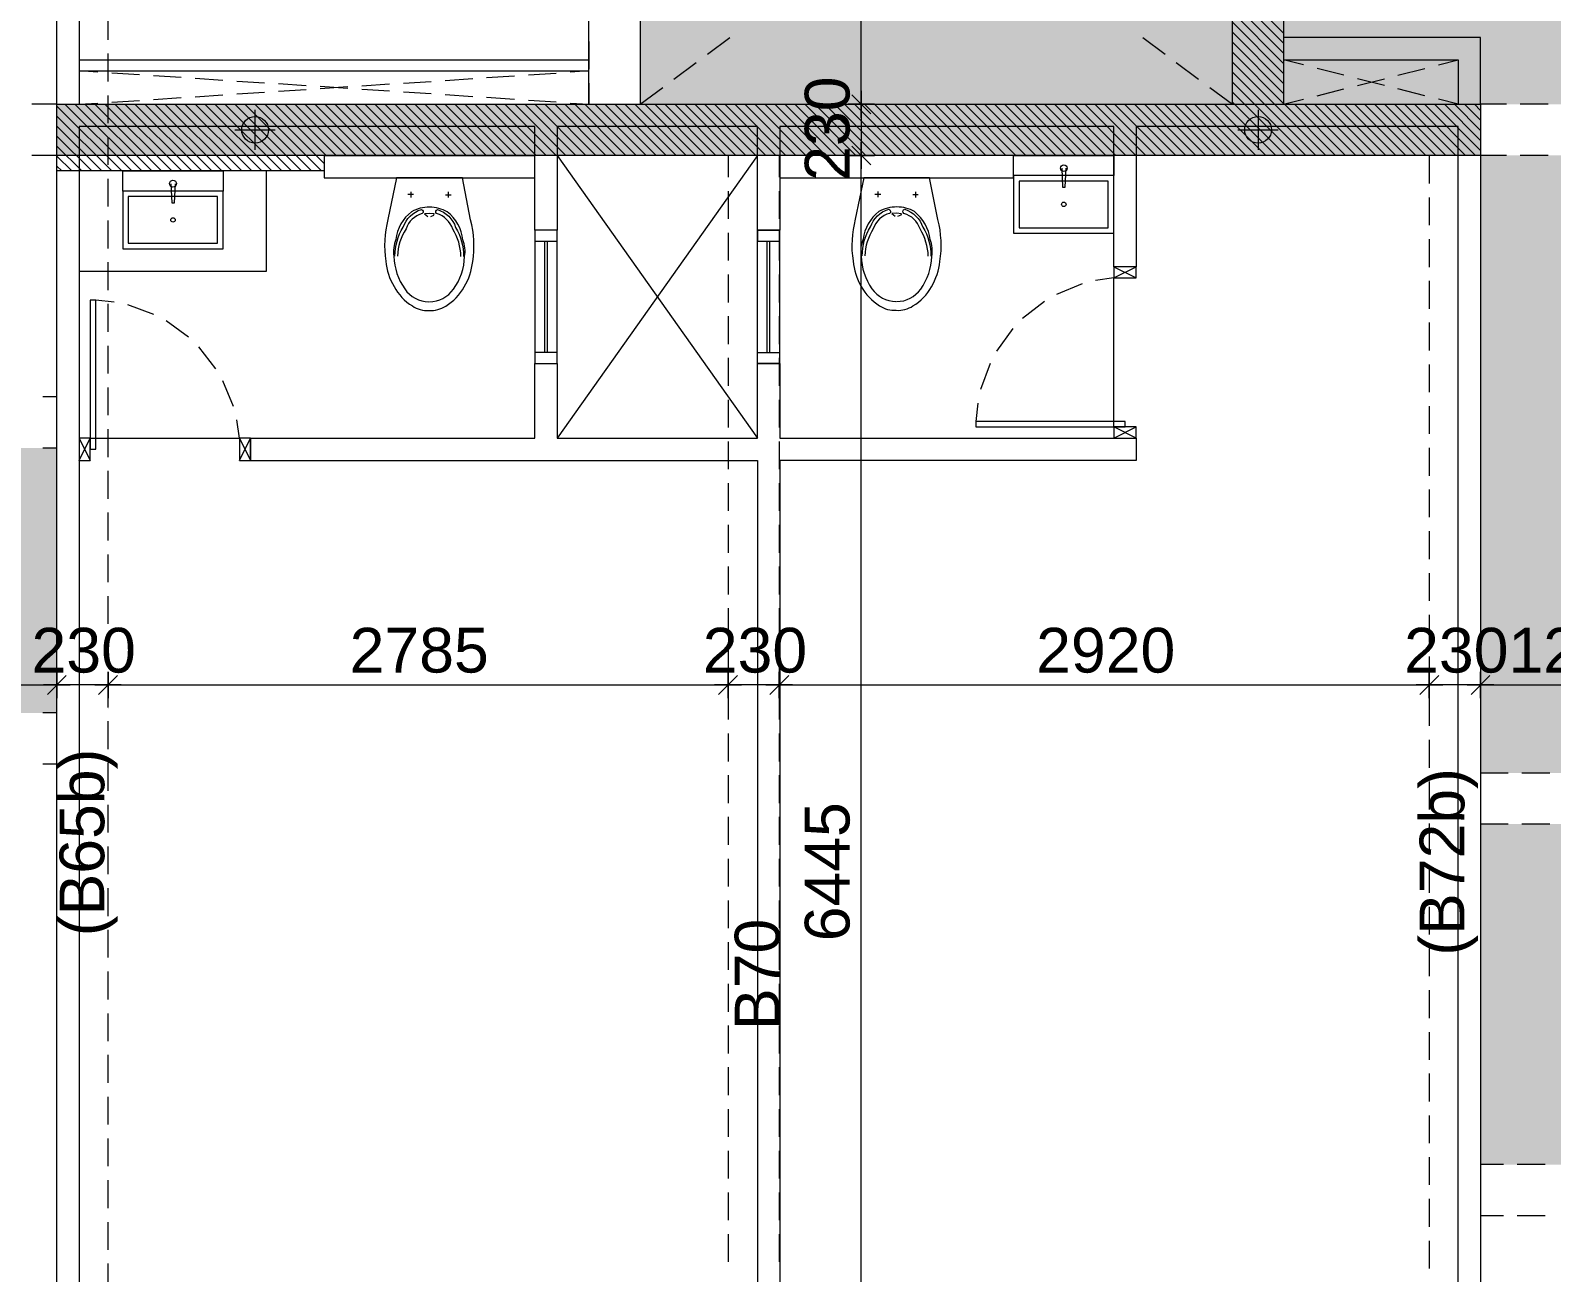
# Model space of a CAD drawing. Header units: millimetres. Extents: x -1303 to 98744, y -1303 to 90097.
# Drawn here: x 25840 to 32673, y 19937 to 25519 of the extents above; entities that cross this region are included whole.
import ezdxf

# ---------------------------------------------------------------- set-up
doc = ezdxf.new("R2010")
doc.units = ezdxf.units.MM
doc.layers.add('PDF_Geometry', color=7, linetype='Continuous')
doc.layers.add('PDF_Text', color=7, linetype='Continuous')
doc.layers.add('PDF_Solid Fills', color=192, linetype='Continuous', true_color=0xc2c0c0c0)
doc.styles.add('PDF ArialMT', font='arial.ttf')

msp = doc.modelspace()

# ---------------------------------------------------------------- hatches: boundary and pattern name
at = {"layer": 'PDF_Solid Fills', "true_color": 0x0000b2}
h = msp.add_hatch(color=33, dxfattribs=at)
h.paths.add_polyline_path([(22404.2843, 31942.72087), (22404.2843, 32112.74047), (19209.26177, 32112.74047), (19209.26177, 30922.67974), (22404.2843, 30922.67974), (22404.2843, 31642.7072), (21409.2932, 31642.7072), (21409.2932, 31942.72087)], flags=0)
h.paths.add_polyline_path([(11529.29261, 29607.70354), (11529.29261, 32397.68983), (12814.30857, 32397.68983), (12814.30857, 29607.70354)], flags=0)
h.paths.add_polyline_path([(12814.30857, 32627.71257), (12814.30857, 34142.75024), (8234.23832, 34142.75024), (8234.23832, 32627.71257)], flags=0)
h.paths.add_polyline_path([(12814.30857, 22167.74491), (12814.30857, 24957.72913), (11529.29261, 24957.72913), (11529.29261, 22167.74491)], flags=0)
h.paths.add_polyline_path([(8234.23832, 21937.72009), (8234.23832, 20422.68242), (12814.30857, 20422.68242), (12814.30857, 21937.72009)], flags=0)
h.paths.add_polyline_path([(21869.25605, 23642.75499), (21869.25605, 22452.69219), (19209.26177, 22452.69219), (19209.26177, 23642.75499)], flags=0)
h.paths.add_polyline_path([(23229.25373, 22452.69219), (23229.25373, 23642.75499), (25959.23687, 23642.75499), (25959.23687, 22452.69219)], flags=0)
h.paths.add_polyline_path([(32354.27376, 21952.6997), (32354.27376, 20422.68242), (36934.25928, 20422.68242), (36934.25928, 21952.6997)], flags=0)
h.paths.add_polyline_path([(33639.29074, 24957.72913), (33639.29074, 22182.72451), (32354.27376, 22182.72451), (32354.27376, 24957.72913)], flags=0)
h.paths.add_polyline_path([(26964.2984, 30922.67974), (26964.2984, 32112.74047), (30159.32092, 32112.74047), (30159.32092, 30922.67974)], flags=0)
h.paths.add_polyline_path([(28349.2614, 32342.68057), (28349.2614, 33242.7154), (27564.23691, 33242.7154), (27564.23691, 32342.68057)], flags=0)
h.paths.add_polyline_path([(40634.2682, 32627.71257), (40634.2682, 34142.75024), (36554.27309, 34142.75024), (36554.27309, 32627.71257)], flags=0)
h.paths.add_polyline_path([(36554.27309, 29607.70354), (36554.27309, 32397.68983), (37839.28802, 32397.68983), (37839.28802, 29607.70354)], flags=0)
h.paths.add_polyline_path([(41994.26382, 34142.75024), (41994.26382, 32627.71257), (46074.25892, 32627.71257), (46074.25892, 34142.75024)], flags=0)
h.paths.add_polyline_path([(46074.25892, 32397.68983), (46074.25892, 29607.70354), (44789.244, 29607.70354), (44789.244, 32397.68983)], flags=0)
h.paths.add_polyline_path([(45694.27273, 20422.68242), (45694.27273, 21952.6997), (50274.26033, 21952.6997), (50274.26033, 20422.68242)], flags=0)
h.paths.add_polyline_path([(48989.24127, 22182.72451), (48989.24127, 24957.72913), (50274.26033, 24957.72913), (50274.26033, 22182.72451)], flags=0)
h.paths.add_polyline_path([(52469.2958, 32112.74047), (52469.2958, 30922.67974), (55664.23361, 30922.67974), (55664.23361, 32112.74047)], flags=0)
h.paths.add_polyline_path([(55064.29717, 32342.68057), (55064.29717, 33242.7154), (54439.30655, 33242.7154), (54439.30655, 32342.68057)], flags=0)
h.paths.add_polyline_path([(63419.27024, 30922.67974), (63419.27024, 32112.74047), (60524.25933, 32112.74047), (60524.25933, 31222.69135), (60224.24978, 31222.69135), (60224.24978, 30922.67974)], flags=0)
h.paths.add_polyline_path([(60819.28118, 23642.75499), (60819.28118, 22452.69219), (63419.27024, 22452.69219), (63419.27024, 23642.75499)], flags=0)
h.paths.add_polyline_path([(56669.29721, 23642.75499), (56669.29721, 22452.69219), (59359.2507, 22452.69219), (59359.2507, 23642.75499)], flags=0)
h.paths.add_polyline_path([(71099.24354, 29607.70354), (71099.24354, 32397.68983), (69814.31126, 32397.68983), (69814.31126, 29607.70354)], flags=0)
h.paths.add_polyline_path([(71099.24354, 22167.74491), (71099.24354, 24957.72913), (69814.31126, 24957.72913), (69814.31126, 22167.74491)], flags=0)
h.paths.add_polyline_path([(69814.31126, 21937.72009), (69814.31126, 20422.68242), (74394.29472, 20422.68242), (74394.29472, 21937.72009)], flags=0)
h.paths.add_polyline_path([(69814.31126, 34142.75024), (69814.31126, 32627.71257), (74394.29472, 32627.71257), (74394.29472, 34142.75024)], flags=0)
at = {"layer": 'PDF_Solid Fills'}
msp.add_hatch(color=256, dxfattribs=at).paths.add_polyline_path([(25959.23687, 25187.75188), (31239.27843, 25187.75188), (31239.27843, 29377.68079), (28349.2614, 29377.68079), (28349.2614, 29607.70354), (31469.30117, 29607.70354), (31469.30117, 25187.75188), (32354.27376, 25187.75188), (32354.27376, 24957.72913), (31469.30117, 24957.72913), (25959.23687, 24957.72913)])
at = {"layer": 'PDF_Solid Fills', "true_color": 0x00007f}
h = msp.add_hatch(color=254, dxfattribs=at)
h.paths.add_polyline_path([(31469.30117, 29377.68079), (31469.30117, 25187.75188), (33129.31253, 25187.75188), (33129.31253, 29377.68079)], flags=0)
h.paths.add_polyline_path([(33359.25057, 25187.75188), (33359.25057, 29377.68079), (36934.25928, 29377.68079), (36934.25928, 25187.75188)], flags=0)
h.paths.add_polyline_path([(37164.2841, 25187.75188), (37164.2841, 29377.68079), (40934.27775, 29377.68079), (40934.27775, 25187.75188)], flags=0)
h.paths.add_polyline_path([(41164.30255, 25182.67534), (41164.30255, 29377.68079), (45464.24791, 29377.68079), (45464.24791, 25182.67534)], flags=0)
h.paths.add_polyline_path([(45694.27273, 29377.68079), (45694.27273, 25187.75188), (49039.2587, 25187.75188), (49039.2587, 29377.68079)], flags=0)
h.paths.add_polyline_path([(49269.28352, 25187.75188), (49269.28352, 29377.68079), (51159.31349, 29377.68079), (51159.31349, 25187.75188)], flags=0)
h.paths.add_polyline_path([(41164.30255, 21382.72041), (41164.30255, 24957.72913), (45464.24791, 24957.72913), (45464.24791, 21382.72041)], flags=0)
h.paths.add_polyline_path([(37164.2841, 24957.72913), (37164.2841, 21382.72041), (40934.27775, 21382.72041), (40934.27775, 24957.72913)], flags=0)
h.paths.add_polyline_path([(40934.27775, 19182.68898), (40934.27775, 21152.69766), (37164.2841, 21152.69766), (37164.2841, 18512.67482), (40864.28888, 18512.67482), (40864.28888, 19182.68898)], flags=0)
h.paths.add_polyline_path([(41164.30255, 21152.69766), (41164.30255, 18512.67482), (43234.25726, 18512.67482), (43234.25726, 21152.69766)], flags=0)
h.paths.add_polyline_path([(41164.30255, 18282.73679), (45464.24791, 18282.73679), (45464.24791, 15760.43508), (41164.30255, 15663.95813)], flags=0)
h.paths.add_polyline_path([(37164.2841, 18282.73679), (40934.27775, 18282.73679), (40934.27775, 15658.79481), (37164.2841, 15574.16518)], flags=0)
h.paths.add_polyline_path([(12814.30857, 29377.68079), (12814.30857, 25187.75188), (8234.23832, 25187.75188), (8234.23832, 29377.68079)], flags=0)
h.paths.add_polyline_path([(13044.24764, 25187.75188), (13044.24764, 29377.68079), (15954.23712, 29377.68079), (15954.23712, 25187.75188)], flags=0)
h.paths.add_polyline_path([(16184.2609, 29377.68079), (16184.2609, 25187.75188), (18909.25016, 25187.75188), (18909.25016, 29377.68079)], flags=0)
h.paths.add_polyline_path([(66559.28558, 25187.75188), (66559.28558, 29377.68079), (63649.29506, 29377.68079), (63649.29506, 25187.75188)], flags=0)
h.paths.add_polyline_path([(66789.30626, 25187.75188), (66789.30626, 29377.68079), (69584.28231, 29377.68079), (69584.28231, 25187.75188)], flags=0)
h.paths.add_polyline_path([(69814.31126, 29377.68079), (69814.31126, 25187.75188), (74394.29472, 25187.75188), (74394.29472, 29377.68079)], flags=0)

# ---------------------------------------------------------------- linework, layer by layer
at = {"layer": 'PDF_Geometry', "color": 9, "lineweight": 0, "true_color": 0xc0c0c0}
for points in [[(22633.96819, 37062.47235), (22633.96819, 29607.44939), (26058.93082, 29607.44939), (26058.93082, 25187.24567), (32353.68076, 25187.24567), (32353.68076, 18282.31322), (32253.81946, 18282.31322), (32253.81946, 25087.3823), (30806.65286, 25087.3823), (30806.65286, 24456.89158), (30705.94236, 24456.89158), (30806.65286, 24406.95886)], [(25959.06745, 18282.31322), (25959.06745, 28207.6762), (23483.65088, 28207.6762), (23483.65088, 28307.53958), (24958.74568, 28307.53958), (24958.74568, 28607.12763), (25058.60698, 28607.12763), (25058.60698, 28307.53958), (25959.06745, 28307.53958), (25959.06745, 29507.58809), (25058.60698, 29507.58809), (25058.60698, 29207.15292), (24958.74568, 29207.15292), (24958.74568, 29507.58809), (22633.96819, 29507.58809), (22633.96819, 23742.61629)], [(28264.37764, 25193.16933), (28349.00727, 25187.24567), (28349.00727, 25727.18103), (28579.19943, 25727.18103), (28579.19943, 25187.24567), (28680.75499, 25262.56521)], [(28881.32886, 25412.35923), (28981.19016, 25486.83372)], [(30836.27322, 25486.83372), (30936.98165, 25412.35923)], [(32353.68076, 25187.24567), (32353.68076, 25487.68085), (31468.45612, 25487.68085)], [(26058.93082, 25386.97035), (28349.00727, 25386.97035)], [(28730.68771, 25300.64854), (28830.55108, 25375.12303)], [(30986.9123, 25375.12303), (31086.77567, 25300.64854)], [(31558.16228, 25364.12076), (31468.45612, 25386.97035), (32253.81946, 25386.97035), (32253.81946, 25187.24567), (32164.11123, 25210.09526)], [(31740.11597, 25318.42159), (31619.09727, 25348.88701)], [(31982.15753, 25318.42159), (32104.02337, 25348.88701)], [(32164.11123, 25364.12076), (32253.81946, 25386.97035)], [(26143.56045, 25331.96109), (26058.93082, 25337.0397), (28349.00727, 25337.0397), (28264.37764, 25331.96109)], [(26330.59068, 25319.26665), (26206.18554, 25327.72961)], [(26517.62298, 25307.41933), (26393.21785, 25315.03516)], [(26704.65321, 25294.72488), (26580.24808, 25303.18785)], [(26891.68552, 25282.87549), (26767.28038, 25290.4934)], [(27515.40545, 25282.87549), (27640.65771, 25290.4934)], [(27702.43775, 25294.72488), (27827.69001, 25303.18785)], [(27889.46798, 25307.41933), (28014.72024, 25315.03516)], [(28077.34741, 25319.26665), (28201.75254, 25327.72961)], [(31922.06967, 25271.8753), (31801.05096, 25302.34072)], [(31801.05096, 25271.8753), (31922.06967, 25302.34072)], [(26393.21785, 25209.24813), (26517.62298, 25217.71109)], [(26580.24808, 25221.09752), (26704.65321, 25229.56049)], [(26767.28038, 25233.79197), (26891.68552, 25242.25493)], [(27078.71782, 25270.18105), (26954.31061, 25278.64401)], [(26954.31061, 25245.63929), (27078.71782, 25254.10225)], [(27141.34291, 25258.33373), (27266.59517, 25266.79669)], [(27266.59517, 25258.33373), (27141.34291, 25266.79669)], [(27328.37522, 25270.18105), (27453.6254, 25278.64401)], [(27453.6254, 25245.63929), (27328.37522, 25254.10225)], [(27640.65771, 25233.79197), (27515.40545, 25242.25493)], [(27827.69001, 25221.09752), (27702.43775, 25229.56049)], [(28014.72024, 25209.24813), (27889.46798, 25217.71109)], [(31137.55345, 25262.56521), (31239.109, 25187.24567)], [(31619.09727, 25225.329), (31740.11597, 25256.64155)], [(32104.02337, 25225.329), (31982.15753, 25256.64155)], [(26058.93082, 25187.24567), (26143.56045, 25193.16933)], [(26206.18554, 25196.55369), (26330.59068, 25205.01665)], [(28201.75254, 25196.55369), (28077.34741, 25205.01665)], [(31468.45612, 25187.24567), (31558.16228, 25210.09526)], [(30705.94236, 24456.89158), (30705.94236, 25087.3823), (29206.30579, 25087.3823), (29206.30579, 24621.91935), (29106.44242, 24621.91935), (29106.44242, 25087.3823), (28205.98403, 25087.3823), (28205.98403, 24621.91935), (28106.12065, 24621.91935), (28106.12065, 25087.3823), (26058.93082, 25087.3823), (26058.93082, 18282.31322)], [(28205.98403, 24957.05143), (29106.44242, 23687.60704)], [(29106.44242, 24957.05143), (28205.98403, 23687.60704)], [(30256.56028, 24867.34527), (30256.56028, 24957.05143), (30705.94236, 24957.05143), (30705.94236, 24867.34527)], [(26255.27114, 24797.10227), (26255.27114, 24887.65555), (26705.50034, 24887.65555), (26705.50034, 24797.10227)], [(30472.36583, 24900.35), (30476.59731, 24814.87532), (30488.44463, 24814.87532), (30492.67611, 24900.35)], [(26471.07669, 24830.10699), (26475.30817, 24744.63231), (26487.15549, 24744.63231), (26491.38697, 24830.10699)], [(27561.10669, 24781.86852), (27534.87068, 24781.86852)], [(27548.41224, 24794.56296), (27548.41224, 24769.17408)], [(27704.12993, 24781.02347), (27729.51882, 24781.02347)], [(27716.82437, 24793.71791), (27716.82437, 24768.32902)], [(29659.92142, 24782.71564), (29633.68541, 24782.71564)], [(29647.22698, 24795.41009), (29646.37985, 24770.0212)], [(29802.94466, 24781.86852), (29828.33355, 24781.86852)], [(29815.6391, 24794.56296), (29815.6391, 24769.17408)], [(27638.1184, 24683.6994), (27652.50503, 24689.62306), (27654.19928, 24694.69959), (27632.19475, 24697.23889), (27610.19021, 24695.54672), (27625.42396, 24683.6994)], [(27632.19475, 24724.31996), (27632.19475, 24724.31996)], [(27632.19475, 24724.31996), (27632.19475, 24724.31996)], [(27632.19475, 24697.23889), (27632.19475, 24697.23889)], [(29736.93314, 24684.54445), (29751.31976, 24690.46811), (29753.01401, 24695.54672), (29731.00948, 24698.08602), (29709.00494, 24696.39384), (29724.23869, 24684.54445)], [(29731.00948, 24725.16708), (29731.00948, 24725.16708)], [(29731.00948, 24725.16708), (29731.00948, 24725.16708)], [(29731.00948, 24698.08602), (29731.00948, 24698.08602)], [(28150.12764, 24072.67184), (28150.12764, 24571.98663)], [(28161.97704, 24072.67184), (28161.97704, 24571.98663)], [(29149.60436, 24072.67184), (29149.60436, 24571.98663)], [(29161.45168, 24072.67184), (29161.45168, 24571.98663)], [(30806.65286, 23687.60704), (30705.94236, 23737.53976), (30705.94236, 24406.95886), (30624.69916, 24395.95867)], [(30705.94236, 24406.95886), (30806.65286, 24456.89158)], [(30563.76417, 24379.87779), (30448.66912, 24333.3315)], [(26216.34068, 24298.6346), (26134.25036, 24307.09756)], [(26394.91002, 24242.77821), (26277.2736, 24285.94015)], [(27630.50257, 24299.47965), (27630.50257, 24299.47965)], [(27630.50257, 24260.55127), (27630.50257, 24260.55127)], [(27630.50257, 24260.55127), (27630.50257, 24260.55127)], [(27632.19475, 24299.47965), (27632.19475, 24299.47965)], [(29728.47017, 24261.39632), (29728.47017, 24261.39632)], [(29728.47017, 24261.39632), (29728.47017, 24261.39632)], [(29729.3173, 24300.32678), (29729.3173, 24300.32678)], [(29730.16235, 24300.32678), (29730.16235, 24300.32678)], [(30394.50492, 24301.17183), (30296.33579, 24224.16011)], [(26550.62771, 24140.37554), (26449.91928, 24214.00497)], [(30253.17386, 24179.30599), (30179.5465, 24078.59757)], [(26673.34067, 23999.04448), (26596.32895, 24097.21567)], [(26829.06042, 23687.60704), (28106.12065, 23687.60704), (28106.12065, 24021.89406), (28205.98403, 24021.89406), (28205.98403, 23687.60704), (29106.44242, 23687.60704), (29106.44242, 24021.89406), (29206.30579, 24021.89406), (29206.30579, 23687.60704), (30806.65286, 23687.60704), (30806.65286, 23586.89861), (29206.30579, 23586.89861), (29206.30579, 19181.92657)], [(30150.77325, 24022.74119), (30107.61131, 23905.95189)], [(26752.04663, 23829.78522), (26704.65321, 23944.88234)], [(30094.91687, 23845.01897), (30086.45391, 23762.08152)], [(26058.93082, 23586.89861), (26108.86147, 23687.60704), (26779.1277, 23687.60704), (26767.28038, 23768.85231)], [(30705.94236, 23687.60704), (30806.65286, 23737.53976)], [(26058.93082, 23687.60704), (26108.86147, 23586.89861)], [(26779.1277, 23586.89861), (26829.06042, 23687.60704), (26829.06042, 23586.89861), (29106.44242, 23586.89861), (29106.44242, 19181.92657)], [(26779.1277, 23687.60704), (26829.06042, 23586.89861)]]:
    msp.add_lwpolyline(points, dxfattribs=at)
at = {"layer": 'PDF_Geometry', "color": 5, "lineweight": 0}
for points in [[(32353.68076, 24957.05143), (27159.11596, 24957.05143), (27159.11596, 24887.65555), (25959.06745, 24887.65555), (25959.06745, 25187.24567), (31239.109, 25187.24567), (31239.109, 29377.25722), (28349.00727, 29377.25722), (28349.00727, 29607.44939), (31468.45612, 29607.44939), (31468.45612, 25187.24567), (32353.68076, 25187.24567)], [(25959.06745, 25187.24567), (31239.109, 25187.24567), (31239.109, 29377.25722), (28349.00727, 29377.25722), (28349.00727, 29607.44939), (31468.45612, 29607.44939), (31468.45612, 25187.24567), (32353.68076, 25187.24567), (32353.68076, 24957.05143), (25959.06745, 24957.05143)]]:
    msp.add_lwpolyline(points, close=True, dxfattribs=at)
at = {"layer": 'PDF_Geometry', "color": 122, "lineweight": 0, "true_color": 0x00b88a}
for points in [[(29571.90536, 25227.02118), (29571.90536, 25207.55595), (29571.90536, 27147.26657), (29571.90536, 27126.95629)], [(29571.90536, 25187.24567), (29571.90536, 24957.05143)], [(29571.90536, 18552.28298), (29571.90536, 18531.97062), (29571.90536, 24937.58828), (29571.90536, 24917.27592)], [(23249.22723, 22578.11388), (25938.7551, 22578.11388), (25918.44481, 22578.11388)], [(26189.25962, 22578.11388), (25959.06745, 22578.11388)], [(26229.03513, 22578.11388), (26208.72485, 22578.11388), (28954.10909, 22578.11388), (28933.79881, 22578.11388)], [(29203.76649, 22578.11388), (28973.57432, 22578.11388)], [(29243.542, 22578.11388), (29224.07884, 22578.11388), (32104.02337, 22578.11388), (32083.71309, 22578.11388)], [(32353.68076, 22578.11388), (32123.4886, 22578.11388)], [(32393.45835, 22578.11388), (32373.99312, 22578.11388), (33618.89368, 22578.11388), (33598.5834, 22578.11388)]]:
    msp.add_lwpolyline(points, dxfattribs=at)
at = {"layer": 'PDF_Geometry', "lineweight": 0}
for points in [[(31239.109, 25735.64399), (31468.45612, 25506.29895)], [(31239.109, 25690.79195), (31468.45612, 25461.44483)], [(31239.109, 25645.93783), (31468.45612, 25416.59072)], [(31239.109, 25601.08372), (31468.45612, 25370.89155)], [(31239.109, 25556.2296), (31468.45612, 25326.03743)], [(31239.109, 25511.37548), (31468.45612, 25281.18331)], [(31239.109, 25466.52344), (31468.45612, 25236.3292)], [(31239.109, 25421.66932), (31468.45612, 25191.47715)], [(31239.109, 25376.81521), (31658.02565, 24957.05143)], [(31239.109, 25331.96109), (31613.17153, 24957.05143)], [(31239.109, 25287.10697), (31568.31949, 24957.05143)], [(31239.109, 25242.25493), (31523.46537, 24957.05143)], [(25959.06745, 25178.78271), (26250.19253, 24887.65555)], [(25995.4586, 25187.24567), (26295.04665, 24887.65555)], [(26040.31065, 25187.24567), (26339.90077, 24887.65555)], [(26085.16476, 25187.24567), (26384.75488, 24887.65555)], [(26130.01888, 25187.24567), (26429.60693, 24887.65555)], [(26174.873, 25187.24567), (26475.30817, 24887.65555)], [(26219.72711, 25187.24567), (26520.16229, 24887.65555)], [(26264.57916, 25187.24567), (26565.01433, 24887.65555)], [(26309.43327, 25187.24567), (26609.86845, 24887.65555)], [(26354.28739, 25187.24567), (26654.72256, 24887.65555)], [(26399.14151, 25187.24567), (26699.57668, 24887.65555)], [(26443.99562, 25187.24567), (26744.4308, 24887.65555)], [(26488.84767, 25187.24567), (26789.28284, 24887.65555)], [(26533.70178, 25187.24567), (26834.13696, 24887.65555)], [(26579.40302, 25187.24567), (26878.99107, 24887.65555)], [(26624.25507, 25187.24567), (26923.84519, 24887.65555)], [(26669.10918, 25187.24567), (26968.69931, 24887.65555)], [(26713.9633, 25187.24567), (27013.55135, 24887.65555)], [(26758.81742, 25187.24567), (27058.40546, 24887.65555)], [(26803.67153, 25187.24567), (27103.25958, 24887.65555)], [(26848.52358, 25187.24567), (27148.1137, 24887.65555)], [(26893.37769, 25187.24567), (27159.11596, 24921.5074)], [(26938.23181, 25187.24567), (27168.42398, 24957.05143)], [(26983.08593, 25187.24567), (27213.2781, 24957.05143)], [(27027.94004, 25187.24567), (27258.13221, 24957.05143)], [(27072.79209, 25187.24567), (27302.98633, 24957.05143)], [(27117.6462, 25187.24567), (27347.83837, 24957.05143)], [(27162.50032, 25187.24567), (27392.69249, 24957.05143)], [(27207.35444, 25187.24567), (27437.54661, 24957.05143)], [(27252.20855, 25187.24567), (27482.40072, 24957.05143)], [(27297.0606, 25187.24567), (27527.25484, 24957.05143)], [(27341.91471, 25187.24567), (27572.10688, 24957.05143)], [(27387.61596, 25187.24567), (27616.961, 24957.05143)], [(27432.468, 25187.24567), (27661.81511, 24957.05143)], [(27477.32211, 25187.24567), (27706.66923, 24957.05143)], [(27522.17623, 25187.24567), (27751.52335, 24957.05143)], [(27567.03035, 25187.24567), (27797.22252, 24957.05143)], [(27611.88446, 25187.24567), (27842.07663, 24957.05143)], [(27656.73651, 25187.24567), (27886.93075, 24957.05143)], [(27701.59062, 25187.24567), (27931.78279, 24957.05143)], [(27746.44474, 25187.24567), (27976.63691, 24957.05143)], [(27791.29886, 25187.24567), (28021.49103, 24957.05143)], [(27836.15297, 25187.24567), (28066.34514, 24957.05143)], [(27881.00502, 25187.24567), (28111.19926, 24957.05143)], [(27925.85913, 25187.24567), (28156.0513, 24957.05143)], [(27970.71325, 25187.24567), (28200.90542, 24957.05143)], [(28015.56737, 25187.24567), (28245.75954, 24957.05143)], [(28060.42148, 25187.24567), (28290.61365, 24957.05143)], [(28105.27353, 25187.24567), (28335.46777, 24957.05143)], [(28150.97477, 25187.24567), (28380.31981, 24957.05143)], [(28195.82889, 25187.24567), (28425.17393, 24957.05143)], [(28240.68093, 25187.24567), (28470.02805, 24957.05143)], [(28285.53505, 25187.24567), (28514.88216, 24957.05143)], [(28330.38916, 25187.24567), (28560.58133, 24957.05143)], [(28375.24328, 25187.24567), (28605.43545, 24957.05143)], [(28420.0974, 25187.24567), (28650.28956, 24957.05143)], [(28464.94944, 25187.24567), (28695.14368, 24957.05143)], [(28509.80355, 25187.24567), (28739.99572, 24957.05143)], [(28554.65767, 25187.24567), (28784.84984, 24957.05143)], [(28599.51179, 25187.24567), (28829.70396, 24957.05143)], [(28644.3659, 25187.24567), (28874.55807, 24957.05143)], [(28689.21795, 25187.24567), (28919.41219, 24957.05143)], [(28734.07206, 25187.24567), (28964.26423, 24957.05143)], [(28778.92618, 25187.24567), (29009.11835, 24957.05143)], [(28823.7803, 25187.24567), (29053.97247, 24957.05143)], [(28868.63441, 25187.24567), (29098.82658, 24957.05143)], [(28913.48646, 25187.24567), (29143.6807, 24957.05143)], [(28959.1877, 25187.24567), (29188.53274, 24957.05143)], [(29004.04182, 25187.24567), (29233.38686, 24957.05143)], [(29048.89386, 25187.24567), (29278.24098, 24957.05143)], [(29093.74798, 25187.24567), (29323.09509, 24957.05143)], [(29138.60209, 25187.24567), (29368.79426, 24957.05143)], [(29183.45621, 25187.24567), (29413.64838, 24957.05143)], [(29228.31033, 25187.24567), (29458.50249, 24957.05143)], [(29273.16237, 25187.24567), (29503.35661, 24957.05143)], [(29318.01649, 25187.24567), (29548.20865, 24957.05143)], [(29362.8706, 25187.24567), (29593.06277, 24957.05143)], [(29407.72472, 25187.24567), (29637.91689, 24957.05143)], [(29452.57884, 25187.24567), (29682.771, 24957.05143)], [(29497.43088, 25187.24567), (29727.62512, 24957.05143)], [(29542.285, 25187.24567), (29772.47716, 24957.05143)], [(29571.90536, 25187.24567), (29571.90536, 25187.24567)], [(29571.90536, 25187.24567), (29571.90536, 25187.24567)], [(29587.13911, 25187.24567), (29817.33128, 24957.05143)], [(29631.99323, 25187.24567), (29862.1854, 24957.05143)], [(29647.22698, 25187.24567), (29647.22698, 25187.24567)], [(29647.22698, 25187.24567), (29647.22698, 25187.24567)], [(29676.84734, 25187.24567), (29907.03951, 24957.05143)], [(29709.00494, 25187.24567), (29709.00494, 25187.24567)], [(29709.00494, 25187.24567), (29709.00494, 25187.24567)], [(29721.69939, 25187.24567), (29951.89363, 24957.05143)], [(29767.40063, 25187.24567), (29996.74567, 24957.05143)], [(29771.63211, 25187.24567), (29771.63211, 25187.24567)], [(29771.63211, 25187.24567), (29771.63211, 25187.24567)], [(29812.25475, 25187.24567), (30041.59979, 24957.05143)], [(29834.25721, 25187.24567), (29834.25721, 25187.24567)], [(29834.25721, 25187.24567), (29834.25721, 25187.24567)], [(29857.10679, 25187.24567), (30086.45391, 24957.05143)], [(29896.88437, 25187.24567), (29896.88437, 25187.24567)], [(29896.88437, 25187.24567), (29896.88437, 25187.24567)], [(29901.96091, 25187.24567), (30131.30802, 24957.05143)], [(29946.81502, 25187.24567), (30177.00719, 24957.05143)], [(29959.50947, 25187.24567), (29959.50947, 25187.24567)], [(29959.50947, 25187.24567), (29959.50947, 25187.24567)], [(29991.66914, 25187.24567), (30221.86131, 24957.05143)], [(30022.13456, 25187.24567), (30022.13456, 25187.24567)], [(30022.13456, 25187.24567), (30022.13456, 25187.24567)], [(30036.52326, 25187.24567), (30266.71543, 24957.05143)], [(30081.3753, 25187.24567), (30311.56954, 24957.05143)], [(30083.9146, 25187.24567), (30083.9146, 25187.24567)], [(30083.9146, 25187.24567), (30083.9146, 25187.24567)], [(30126.22942, 25187.24567), (30356.42158, 24957.05143)], [(30159.23621, 25187.24567), (30159.23621, 25187.24567)], [(30159.23621, 25187.24567), (30159.23621, 25187.24567)], [(30171.08353, 25187.24567), (30401.2757, 24957.05143)], [(30215.93765, 25187.24567), (30446.12982, 24957.05143)], [(30260.79177, 25187.24567), (30490.98393, 24957.05143)], [(30305.64381, 25187.24567), (30535.83805, 24957.05143)], [(30350.49793, 25187.24567), (30580.69009, 24957.05143)], [(30395.35204, 25187.24567), (30625.54421, 24957.05143)], [(30440.20616, 25187.24567), (30670.39833, 24957.05143)], [(30485.06028, 25187.24567), (30715.25244, 24957.05143)], [(30529.91232, 25187.24567), (30760.10656, 24957.05143)], [(30575.61356, 25187.24567), (30804.9586, 24957.05143)], [(30620.46768, 25187.24567), (30849.81272, 24957.05143)], [(30665.31972, 25187.24567), (30894.66684, 24957.05143)], [(30710.17384, 25187.24567), (30939.52095, 24957.05143)], [(30755.02795, 25187.24567), (30985.22012, 24957.05143)], [(30799.88207, 25187.24567), (31030.07424, 24957.05143)], [(30844.73619, 25187.24567), (31074.92836, 24957.05143)], [(30889.58823, 25187.24567), (31119.78247, 24957.05143)], [(30934.44235, 25187.24567), (31164.63452, 24957.05143)], [(30979.29646, 25187.24567), (31209.48863, 24957.05143)], [(31024.15058, 25187.24567), (31254.34275, 24957.05143)], [(31069.0047, 25187.24567), (31299.19687, 24957.05143)], [(31113.85674, 25187.24567), (31344.05098, 24957.05143)], [(31158.71086, 25187.24567), (31388.90302, 24957.05143)], [(31203.56497, 25187.24567), (31433.75714, 24957.05143)], [(31239.109, 25197.40081), (31478.61126, 24957.05143)], [(31473.53265, 25187.24567), (31702.87977, 24957.05143)], [(31518.38677, 25187.24567), (31747.73388, 24957.05143)], [(31563.24088, 25187.24567), (31793.43305, 24957.05143)], [(31608.095, 25187.24567), (31838.28717, 24957.05143)], [(31652.94912, 25187.24567), (31883.14129, 24957.05143)], [(31697.80116, 25187.24567), (31927.9954, 24957.05143)], [(31742.65528, 25187.24567), (31972.84745, 24957.05143)], [(31787.50939, 25187.24567), (32017.70156, 24957.05143)], [(31832.36351, 25187.24567), (32062.55568, 24957.05143)], [(31877.21763, 25187.24567), (32107.4098, 24957.05143)], [(31922.06967, 25187.24567), (32152.26391, 24957.05143)], [(31966.92379, 25187.24567), (32197.11596, 24957.05143)], [(32011.7779, 25187.24567), (32241.97007, 24957.05143)], [(32056.63202, 25187.24567), (32286.82419, 24957.05143)], [(32101.48614, 25187.24567), (32331.67831, 24957.05143)], [(32147.18531, 25187.24567), (32353.68076, 24979.90309)], [(32192.03942, 25187.24567), (32353.68076, 25024.75513)], [(32236.89354, 25187.24567), (32353.68076, 25069.60925)], [(32281.74558, 25187.24567), (32353.68076, 25115.31049)], [(32326.5997, 25187.24567), (32353.68076, 25160.16253)], [(25959.06745, 25133.92859), (26205.33842, 24887.65555)], [(25959.06745, 25089.07448), (26160.48637, 24887.65555)], [(25959.06745, 25044.22036), (26115.63226, 24887.65555)], [(25959.06745, 24999.36624), (26070.77814, 24887.65555)], [(25959.06745, 24954.5142), (26025.92402, 24887.65555)], [(29571.90536, 24957.05143), (29571.90536, 24957.05143)], [(29571.90536, 24957.05143), (29571.90536, 24957.05143)], [(29647.22698, 24957.05143), (29647.22698, 24957.05143)], [(29647.22698, 24957.05143), (29647.22698, 24957.05143)], [(29709.00494, 24957.05143), (29709.00494, 24957.05143)], [(29709.00494, 24957.05143), (29709.00494, 24957.05143)], [(29771.63211, 24957.05143), (29771.63211, 24957.05143)], [(29771.63211, 24957.05143), (29771.63211, 24957.05143)], [(29834.25721, 24957.05143), (29834.25721, 24957.05143)], [(29834.25721, 24957.05143), (29834.25721, 24957.05143)], [(29896.88437, 24957.05143), (29896.88437, 24957.05143)], [(29896.88437, 24957.05143), (29896.88437, 24957.05143)], [(29959.50947, 24957.05143), (29959.50947, 24957.05143)], [(29959.50947, 24957.05143), (29959.50947, 24957.05143)], [(30022.13456, 24957.05143), (30022.13456, 24957.05143)], [(30022.13456, 24957.05143), (30022.13456, 24957.05143)], [(30083.9146, 24957.05143), (30083.9146, 24957.05143)], [(30083.9146, 24957.05143), (30083.9146, 24957.05143)], [(30159.23621, 24957.05143), (30159.23621, 24957.05143)], [(30159.23621, 24957.05143), (30159.23621, 24957.05143)], [(25959.06745, 24909.66008), (25981.06991, 24887.65555)], [(25959.06745, 22578.11388), (25959.06745, 22578.11388)], [(25959.06745, 22578.11388), (25959.06745, 22578.11388)], [(26189.25962, 22556.95647), (26189.25962, 22556.95647)], [(26189.25962, 22556.95647), (26189.25962, 22556.95647)], [(28973.57432, 22556.95647), (28973.57432, 22556.95647)], [(28973.57432, 22556.95647), (28973.57432, 22556.95647)], [(29203.76649, 22556.95647), (29203.76649, 22556.95647)], [(29203.76649, 22556.95647), (29203.76649, 22556.95647)], [(32123.4886, 22556.95647), (32123.4886, 22556.95647)], [(32123.4886, 22556.95647), (32123.4886, 22556.95647)], [(32353.68076, 22556.10935), (32353.68076, 22556.10935)], [(32353.68076, 22556.10935), (32353.68076, 22556.10935)], [(25959.06745, 22514.64166), (25959.06745, 22514.64166)], [(25959.06745, 22514.64166), (25959.06745, 22514.64166)], [(25959.06745, 22452.01449), (25959.06745, 22452.01449)], [(25959.06745, 22452.01449), (25959.06745, 22452.01449)], [(26189.25962, 22473.1719), (26189.25962, 22473.1719)], [(26189.25962, 22473.1719), (26189.25962, 22473.1719)], [(28973.57432, 22473.1719), (28973.57432, 22473.1719)], [(28973.57432, 22473.1719), (28973.57432, 22473.1719)], [(29203.76649, 22473.1719), (29203.76649, 22473.1719)], [(29203.76649, 22473.1719), (29203.76649, 22473.1719)], [(32123.4886, 22473.1719), (32123.4886, 22473.1719)], [(32123.4886, 22473.1719), (32123.4886, 22473.1719)], [(32353.68076, 22471.47972), (32353.68076, 22471.47972)], [(32353.68076, 22471.47972), (32353.68076, 22471.47972)]]:
    msp.add_lwpolyline(points, dxfattribs=at)
at = {"layer": 'PDF_Geometry', "color": 157, "lineweight": 0, "true_color": 0x3f5f7f}
for points in [[(25959.06745, 25474.9864), (25959.06745, 25599.39154)], [(26189.25962, 25477.52363), (26189.25962, 25602.77589)], [(28349.00727, 25469.9078), (28349.00727, 25344.65553)], [(28579.19943, 25469.9078), (28579.19943, 25344.65553)], [(25959.06745, 25287.10697), (25959.06745, 25412.35923)], [(26189.25962, 25289.64628), (26189.25962, 25414.89854)], [(28349.00727, 25282.03044), (28349.00727, 25187.24567)], [(28579.19943, 25282.03044), (28579.19943, 25187.24567)], [(25959.06745, 25100.07674), (25959.06745, 25224.48188)], [(26189.25962, 25102.61605), (26189.25962, 25227.02118)], [(25959.06745, 25187.24567), (25846.50963, 25187.24567)], [(32470.47006, 25187.24567), (32353.68076, 25187.24567)], [(32657.50237, 25187.24567), (32532.2501, 25187.24567)], [(25959.06745, 24912.19939), (25959.06745, 25037.44958)], [(26189.25962, 24914.73662), (26189.25962, 25039.98888)], [(25959.06745, 24957.05143), (25846.50963, 24957.05143)], [(28973.57432, 24957.05143), (28973.57432, 24859.72736)], [(29203.76649, 24957.05143), (29203.76649, 24859.72736)], [(32123.4886, 24957.05143), (32123.4886, 24830.95412)], [(32470.47006, 24957.05143), (32353.68076, 24957.05143), (32353.68076, 24833.49342)], [(32657.50237, 24957.05143), (32532.2501, 24957.05143)], [(25959.06745, 24725.16708), (25959.06745, 24849.57222)], [(26189.25962, 24727.70639), (26189.25962, 24852.11152)], [(28973.57432, 24797.10227), (28973.57432, 24672.69713)], [(29203.76649, 24797.10227), (29203.76649, 24672.69713)], [(32123.4886, 24768.32902), (32123.4886, 24643.92181)], [(32353.68076, 24770.86625), (32353.68076, 24646.46112)], [(25959.06745, 24537.28973), (25959.06745, 24662.54199)], [(26189.25962, 24539.82903), (26189.25962, 24665.07922)], [(28973.57432, 24610.06996), (28973.57432, 24484.81978)], [(29203.76649, 24610.06996), (29203.76649, 24484.81978)], [(32123.4886, 24581.29672), (32123.4886, 24456.04446)], [(32353.68076, 24583.83602), (32353.68076, 24458.58376)], [(25959.06745, 24349.41237), (25959.06745, 24474.66256)], [(26189.25962, 24352.79673), (26189.25962, 24477.20186)], [(28973.57432, 24422.19261), (28973.57432, 24296.94035)], [(29203.76649, 24422.19261), (29203.76649, 24296.94035)], [(32123.4886, 24393.41936), (32123.4886, 24268.1671)], [(32353.68076, 24395.95867), (32353.68076, 24270.70641)], [(25959.06745, 24162.38007), (25959.06745, 24287.63233)], [(26189.25962, 24164.91937), (26189.25962, 24290.17163)], [(28973.57432, 24235.16238), (28973.57432, 24109.91012)], [(29203.76649, 24235.16238), (29203.76649, 24109.91012)], [(32123.4886, 24206.38706), (32123.4886, 24081.1348)], [(32353.68076, 24208.92636), (32353.68076, 24083.6741)], [(25959.06745, 23974.50271), (25959.06745, 24099.75498)], [(26189.25962, 23977.04202), (26189.25962, 24102.29221)], [(28973.57432, 24047.28295), (28973.57432, 23922.03276)], [(29203.76649, 24047.28295), (29203.76649, 23922.03276)], [(32123.4886, 24018.50971), (32123.4886, 23893.25744)], [(32353.68076, 24021.04901), (32353.68076, 23895.79675)], [(26189.25962, 23790.00971), (26189.25962, 23915.26198)], [(25959.06745, 23872.10004), (25896.44028, 23872.10004)], [(25959.06745, 23787.47041), (25959.06745, 23912.72267)], [(28973.57432, 23859.40559), (28973.57432, 23735.00046)], [(29203.76649, 23859.40559), (29203.76649, 23735.00046)], [(32123.4886, 23830.63235), (32123.4886, 23706.22721)], [(32353.68076, 23834.01671), (32353.68076, 23708.76444)], [(25959.06745, 23599.59306), (25959.06745, 23724.84532)], [(26189.25962, 23602.13236), (26189.25962, 23727.38462)], [(25959.06745, 23641.90787), (25896.44028, 23641.90787)], [(28973.57432, 23672.37536), (28973.57432, 23547.1231)], [(29203.76649, 23672.37536), (29203.76649, 23547.1231)], [(32123.4886, 23643.60005), (32123.4886, 23518.34778)], [(32353.68076, 23646.13935), (32353.68076, 23520.88709)], [(25959.06745, 23412.56075), (25959.06745, 23536.96796)], [(26189.25962, 23415.10006), (26189.25962, 23539.50519)], [(28973.57432, 23484.49593), (28973.57432, 23360.0908)], [(29203.76649, 23484.49593), (29203.76649, 23360.0908)], [(32123.4886, 23455.72269), (32123.4886, 23331.31755)], [(32353.68076, 23458.26199), (32353.68076, 23333.85686)], [(25959.06745, 23224.6834), (25959.06745, 23349.93566)], [(26189.25962, 23227.2227), (26189.25962, 23352.47496)], [(28973.57432, 23297.4657), (28973.57432, 23172.21344)], [(29203.76649, 23297.4657), (29203.76649, 23172.21344)], [(32123.4886, 23268.69039), (32123.4886, 23143.4402)], [(32353.68076, 23271.22969), (32353.68076, 23145.97743)], [(26189.25962, 23040.1904), (26189.25962, 23164.59761)], [(25959.06745, 23037.65317), (25959.06745, 23162.0583)], [(28973.57432, 23109.58835), (28973.57432, 22985.18114)], [(29203.76649, 23109.58835), (29203.76649, 22985.18114)], [(32123.4886, 23080.81303), (32123.4886, 22956.4079)], [(32353.68076, 23083.35234), (32353.68076, 22958.9472)], [(25959.06745, 22849.77374), (25959.06745, 22975.026)], [(26189.25962, 22852.31304), (26189.25962, 22977.5653)], [(28973.57432, 22922.55605), (28973.57432, 22797.30378)], [(29203.76649, 22922.55605), (29203.76649, 22797.30378)], [(32123.4886, 22893.7828), (32123.4886, 22768.53054)], [(32353.68076, 22896.32003), (32353.68076, 22771.06984)], [(25959.06745, 22661.89638), (25959.06745, 22787.14864)], [(26189.25962, 22665.28281), (26189.25962, 22789.68795)], [(28973.57432, 22734.67869), (28973.57432, 22609.42643)], [(29203.76649, 22734.67869), (29203.76649, 22609.42643)], [(32123.4886, 22705.90337), (32123.4886, 22580.65318)], [(32353.68076, 22708.44268), (32353.68076, 22583.19041)], [(25959.06745, 22474.86615), (25959.06745, 22600.11634)], [(26189.25962, 22477.40338), (26189.25962, 22602.65564)], [(28973.57432, 22547.64639), (28973.57432, 22422.39412)], [(29203.76649, 22547.64639), (29203.76649, 22422.39412)], [(32123.4886, 22518.87314), (32123.4886, 22393.62088)], [(32353.68076, 22521.41245), (32353.68076, 22396.16018)], [(25959.06745, 22452.01449), (25896.44028, 22452.01449)], [(25959.06745, 22286.98672), (25959.06745, 22412.23898)], [(26189.25962, 22289.52603), (26189.25962, 22414.77829)], [(28973.57432, 22359.76903), (28973.57432, 22234.51677)], [(29203.76649, 22359.76903), (29203.76649, 22234.51677)], [(32123.4886, 22330.99579), (32123.4886, 22205.74353)], [(32353.68076, 22333.53302), (32353.68076, 22208.28283)], [(25959.06745, 22222.66945), (25896.44028, 22222.66945)], [(25959.06745, 22099.95649), (25959.06745, 22225.20875)], [(26189.25962, 22102.4958), (26189.25962, 22227.74598)], [(28973.57432, 22171.89168), (28973.57432, 22047.48654)], [(29203.76649, 22171.89168), (29203.76649, 22047.48654)], [(32123.4886, 22143.96348), (32123.4886, 22018.71122)], [(32477.24085, 22182.04682), (32353.68076, 22182.04682)], [(32353.68076, 22146.50279), (32353.68076, 22021.25053)], [(32665.1182, 22182.04682), (32539.86594, 22182.04682)], [(25959.06745, 21912.07914), (25959.06745, 22037.32933)], [(26189.25962, 21914.61637), (26189.25962, 22039.86863)], [(28973.57432, 21984.85937), (28973.57432, 21859.60711)], [(29203.76649, 21984.85937), (29203.76649, 21859.60711)], [(32123.4886, 21956.08613), (32123.4886, 21830.83387)], [(32353.68076, 21958.62543), (32353.68076, 21833.37317)], [(32477.24085, 21952.6997), (32353.68076, 21952.6997)], [(32665.1182, 21952.6997), (32539.86594, 21952.6997)], [(25959.06745, 21725.04683), (25959.06745, 21849.45197)], [(26189.25962, 21727.58614), (26189.25962, 21851.99127)], [(28973.57432, 21796.98202), (28973.57432, 21672.57688)], [(29203.76649, 21796.98202), (29203.76649, 21672.57688)], [(32123.4886, 21768.20877), (32123.4886, 21643.80156)], [(32353.68076, 21770.746), (32353.68076, 21646.34087)], [(25959.06745, 21537.16948), (25959.06745, 21662.42174)], [(26189.25962, 21539.70878), (26189.25962, 21664.95897)], [(28973.57432, 21609.94971), (28973.57432, 21484.69952)], [(29203.76649, 21609.94971), (29203.76649, 21484.69952)], [(32123.4886, 21581.17647), (32123.4886, 21455.92421)], [(32353.68076, 21583.71577), (32353.68076, 21458.46351)], [(25959.06745, 21350.13718), (25959.06745, 21474.54231)], [(26189.25962, 21352.67648), (26189.25962, 21477.08161)], [(28973.57432, 21422.07236), (28973.57432, 21297.66722)], [(29203.76649, 21422.07236), (29203.76649, 21297.66722)], [(32123.4886, 21393.29911), (32123.4886, 21268.89398)], [(32353.68076, 21395.83842), (32353.68076, 21271.43121)], [(25959.06745, 21162.25982), (25959.06745, 21287.51208)], [(26189.25962, 21164.79912), (26189.25962, 21290.05138)], [(28973.57432, 21235.04213), (28973.57432, 21109.78987)], [(29203.76649, 21235.04213), (29203.76649, 21109.78987)], [(32123.4886, 21206.26681), (32123.4886, 21081.01455)], [(32353.68076, 21208.80611), (32353.68076, 21083.55385)], [(25959.06745, 20974.38246), (25959.06745, 21099.63473)], [(26189.25962, 20977.76682), (26189.25962, 21102.17196)], [(28973.57432, 21047.1627), (28973.57432, 20921.91251)], [(29203.76649, 21047.1627), (29203.76649, 20921.91251)], [(32123.4886, 21018.38945), (32123.4886, 20893.13719)], [(32353.68076, 21020.92876), (32353.68076, 20895.6765)], [(25959.06745, 20787.35016), (25959.06745, 20912.60242)], [(26189.25962, 20789.88946), (26189.25962, 20915.14173)], [(28973.57432, 20860.13247), (28973.57432, 20734.88021)], [(29203.76649, 20860.13247), (29203.76649, 20734.88021)], [(32123.4886, 20831.35715), (32123.4886, 20706.10696)], [(32353.68076, 20833.89646), (32353.68076, 20708.64419)], [(25959.06745, 20599.47281), (25959.06745, 20724.72507)], [(26189.25962, 20602.01211), (26189.25962, 20727.26437)], [(28973.57432, 20672.25511), (28973.57432, 20547.00285)], [(29203.76649, 20672.25511), (29203.76649, 20547.00285)], [(32123.4886, 20643.4798), (32123.4886, 20518.22753)], [(32353.68076, 20646.0191), (32353.68076, 20520.76684)], [(25959.06745, 20412.4405), (25959.06745, 20537.69276)], [(26189.25962, 20414.97981), (26189.25962, 20540.23207)], [(28973.57432, 20484.37568), (28973.57432, 20359.97055)], [(29203.76649, 20484.37568), (29203.76649, 20359.97055)], [(32123.4886, 20456.44957), (32123.4886, 20331.1973)], [(32353.68076, 20458.9868), (32353.68076, 20333.73661)], [(32456.08344, 20422.59772), (32353.68076, 20422.59772)], [(32643.9608, 20422.59772), (32518.70854, 20422.59772)], [(25959.06745, 20224.56315), (25959.06745, 20349.81541)], [(26189.25962, 20227.10245), (26189.25962, 20352.35471)], [(28973.57432, 20297.34545), (28973.57432, 20172.09319)], [(29203.76649, 20297.34545), (29203.76649, 20172.09319)], [(32123.4886, 20268.57014), (32123.4886, 20143.31995)], [(32353.68076, 20271.10944), (32353.68076, 20145.85718)], [(25959.06745, 20037.53292), (25959.06745, 20161.93805)], [(26189.25962, 20040.07015), (26189.25962, 20164.47736)], [(32456.08344, 20192.40347), (32353.68076, 20192.40347)], [(32643.9608, 20192.40347), (32518.70854, 20192.40347)], [(28973.57432, 20109.4681), (28973.57432, 19985.06089)], [(29203.76649, 20109.4681), (29203.76649, 19985.06089)], [(32123.4886, 20080.69278), (32123.4886, 19956.28765)], [(32353.68076, 20083.23209), (32353.68076, 19958.82695)], [(25959.06745, 19849.65349), (25959.06745, 19974.90575)], [(26189.25962, 19852.19279), (26189.25962, 19977.44505)]]:
    msp.add_lwpolyline(points, dxfattribs=at)
at = {"layer": 'PDF_Geometry', "color": 122, "lineweight": 0, "true_color": 0x00b88a}
for points in [[(29615.0673, 25144.93086), (29529.59055, 25229.56049)], [(29571.90536, 25127.15781), (29571.90536, 25247.33146)], [(29512.66463, 25187.24567), (29631.99323, 25187.24567)], [(29571.90536, 25017.13929), (29571.90536, 24896.96564)], [(29631.99323, 24957.05143), (29512.66463, 24957.05143)], [(29529.59055, 24999.36624), (29615.0673, 24914.73662)], [(26001.38226, 22620.42869), (25916.75264, 22534.95194)], [(25959.06745, 22518.02602), (25959.06745, 22637.35462)], [(26146.09768, 22534.95194), (26231.57443, 22620.42869)], [(26189.25962, 22637.35462), (26189.25962, 22518.02602)], [(29015.88913, 22620.42869), (28931.25951, 22534.95194)], [(28973.57432, 22518.02602), (28973.57432, 22637.35462)], [(29161.45168, 22534.95194), (29246.0813, 22620.42869)], [(29203.76649, 22637.35462), (29203.76649, 22518.02602)], [(32166.65053, 22620.42869), (32081.17378, 22534.95194)], [(32123.4886, 22518.02602), (32123.4886, 22637.35462)], [(32311.36595, 22534.95194), (32395.99558, 22620.42869)], [(32353.68076, 22637.35462), (32353.68076, 22518.02602)], [(26019.15324, 22578.11388), (25898.97959, 22578.11388)], [(26129.17175, 22578.11388), (26248.50036, 22578.11388)], [(29033.66219, 22578.11388), (28913.48646, 22578.11388)], [(29143.6807, 22578.11388), (29263.85435, 22578.11388)], [(32183.57646, 22578.11388), (32064.24786, 22578.11388)], [(32293.59497, 22578.11388), (32413.76863, 22578.11388)]]:
    msp.add_lwpolyline(points, close=True, dxfattribs=at)
at = {"layer": 'PDF_Geometry', "color": 20, "lineweight": 0, "true_color": 0xff4405}
for points in [[(26848.52358, 25162.70184), (26848.52358, 24982.44032)], [(31354.20612, 25162.70184), (31354.20612, 24982.44032)], [(26758.81742, 25072.14855), (26939.07894, 25072.14855)], [(31263.65284, 25072.14855), (31443.91228, 25072.14855)]]:
    msp.add_lwpolyline(points, dxfattribs=at)
at = {"layer": 'PDF_Geometry', "color": 9, "lineweight": 0, "true_color": 0xc0c0c0}
for points in [[(27159.11596, 24856.343), (28106.1215, 24856.343), (28106.1215, 24956.20596), (27159.11596, 24956.20596)], [(29206.30579, 24857.19013), (30256.55944, 24857.19013), (30256.55944, 24957.05309), (29206.30579, 24957.05309)], [(26058.93082, 24437.42636), (26900.9956, 24437.42636), (26900.9956, 24887.65598), (26058.93082, 24887.65598)], [(30256.56028, 24607.53273), (30705.94358, 24607.53273), (30705.94358, 24867.34569), (30256.56028, 24867.34569)], [(30281.10205, 24632.0745), (30681.40017, 24632.0745), (30681.40017, 24841.95596), (30281.10205, 24841.95596)], [(26255.27114, 24537.28973), (26705.50076, 24537.28973), (26705.50076, 24797.10269), (26255.27114, 24797.10269)], [(26279.8129, 24562.67862), (26680.11103, 24562.67862), (26680.11103, 24772.56008), (26279.8129, 24772.56008)], [(28205.98403, 24021.89406), (28205.98403, 24621.91935), (28106.12065, 24621.91935), (28106.12065, 24021.89406), (28205.98403, 24021.89406), (28205.98403, 24072.67184), (28106.12065, 24072.67184), (28106.12065, 24021.89406)], [(28106.12065, 24571.98663), (28205.98361, 24571.98663), (28205.98361, 24621.91811), (28106.12065, 24621.91811)], [(29105.59737, 24021.89406), (29105.59737, 24621.91935), (29205.45867, 24621.91935), (29205.45867, 24021.89406), (29105.59737, 24021.89406), (29105.59737, 24072.67184), (29205.45867, 24072.67184), (29205.45867, 24021.89406)], [(29105.59737, 24571.98663), (29205.46033, 24571.98663), (29205.46033, 24621.91811), (29105.59737, 24621.91811)], [(30705.94236, 24406.95886), (30806.65161, 24406.95886), (30806.65161, 24456.89034), (30705.94236, 24456.89034)], [(26108.86147, 23637.67639), (26134.25036, 23637.67639), (26134.25036, 24307.09671), (26108.86147, 24307.09671)], [(30086.45391, 23737.53976), (30756.72052, 23737.53976), (30756.72052, 23762.08235), (30086.45391, 23762.08235)], [(30705.94236, 23687.60704), (30806.65161, 23687.60704), (30806.65161, 23737.53852), (30705.94236, 23737.53852)], [(26058.93082, 23586.89861), (26108.8623, 23586.89861), (26108.8623, 23687.60787), (26058.93082, 23687.60787)], [(26779.1277, 23586.89861), (26829.05918, 23586.89861), (26829.05918, 23687.60787), (26779.1277, 23687.60787)]]:
    msp.add_lwpolyline(points, close=True, dxfattribs=at)
for points in [[(27630.58728, 24260.72069, 0.156944428), (27705.65269, 24280.60741, 0.1341853581), (27788.59013, 24366.92922, 0.1104555957), (27826.75817, 24480.58829, 0.1007794464), (27817.5328, 24668.46565), (27780.29659, 24856.343), (27484.94003, 24856.343), (27446.00957, 24670.15783, 0.100655963), (27436.32757, 24482.37551, 0.1104667592), (27473.46461, 24368.32181, 0.1338335181), (27555.6851, 24281.24585, 0.1574539007)], [(29729.3173, 24261.56575, 0.1569347435), (29804.3827, 24281.45453, 0.1342735052), (29887.32015, 24367.77634, 0.1105808373), (29925.48819, 24481.43335, 0.1008529837), (29916.34753, 24669.3107), (29878.2642, 24857.19013), (29583.75476, 24857.19013), (29544.8243, 24671.00495, 0.100917483), (29535.07826, 24483.22264, 0.110360401), (29572.21529, 24369.16892, 0.1341782968), (29654.43371, 24282.09298, 0.1573275346)]]:
    msp.add_lwpolyline(points, format="xyb", close=True, dxfattribs=at)
for points in [[(27632.19475, 24299.98793, 0.2396278368), (27740.52108, 24356.43523, 0.1478438468), (27790.45173, 24502.84489, 0.1426178233), (27782.2429, 24578.588, 0.2034397443), (27712.59289, 24704.09439, 0.1272123899), (27632.64723, 24725.14022, 0.1266781858), (27552.51975, 24704.84647, 0.2036897267), (27481.76641, 24579.94339, 0.1429660848), (27472.84269, 24504.26227, 0.1475909208), (27521.42828, 24357.37946, 0.2394335648), (27629.24221, 24299.99619)], [(27477.55559, 24505.08873, -0.1365047442), (27514.28766, 24635.30802, -0.2358299811), (27596.47629, 24714.9577, -0.6696812606), (27600.2045, 24696.39384, 0.2503397321), (27527.17012, 24627.50417, 0.1340546465), (27489.17564, 24505.03708)], [(27774.1188, 24503.77673, 0.1340747637), (27737.24829, 24626.55994, 0.2506323354), (27664.81723, 24696.09011, -0.6680472664), (27668.75532, 24714.6731, -0.2360439924), (27750.16795, 24634.27495, -0.1365957188), (27785.71198, 24503.69201)], [(29731.00948, 24300.83504, 0.2395575126), (29839.33581, 24357.28234, 0.1475600695), (29889.18175, 24503.69201, 0.142844052), (29880.97293, 24579.43511, 0.2035483591), (29811.32291, 24704.94151, 0.127286051), (29731.39791, 24725.98735, 0.1267227415), (29651.26837, 24705.6936, 0.2036275601), (29580.51709, 24580.79052, 0.1427529799), (29571.59131, 24505.10732, 0.1474896977), (29620.17897, 24358.22658, 0.2393289948), (29727.9929, 24300.84331)], [(29576.30627, 24505.93586, -0.1364081466), (29613.03834, 24636.15515, -0.2357884224), (29695.22905, 24715.80077, -0.6706723917), (29698.93452, 24697.23889, 0.2502860412), (29625.90014, 24628.35129, 0.1339428914), (29587.92425, 24505.88213)], [(29872.84881, 24504.62178, 0.1342037053), (29835.99898, 24627.40499, 0.2501935263), (29763.56585, 24696.93517, -0.6669824822), (29767.48534, 24715.52021, -0.235645592), (29848.98268, 24635.12207, -0.1362342139), (29884.52671, 24504.53707)]]:
    msp.add_lwpolyline(points, format="xyb", dxfattribs=at)
at = {"layer": 'PDF_Geometry', "color": 20, "lineweight": 0, "true_color": 0xff4405}
for centre, radius in [((26849.28132, 25072.71209), 59.99849), ((31354.27867, 25072.70459), 59.99099)]:
    msp.add_circle(centre, radius, dxfattribs=at)
at = {"layer": 'PDF_Geometry', "color": 7, "lineweight": 0, "true_color": 0xffffff}
for centre, radius in [((26849.29315, 25072.7323), 60.01032), ((31354.298, 25072.73231), 60.01031)]:
    msp.add_circle(centre, radius, dxfattribs=at)
at = {"layer": 'PDF_Geometry', "color": 9, "lineweight": 0, "true_color": 0xc0c0c0}
for centre, radius in [((30481.7702, 24900.70877), 14.99127), ((26480.54374, 24830.77032), 15.05409), ((30481.77496, 24737.71473), 10.00214), ((26480.50489, 24667.64998), 9.93662)]:
    msp.add_circle(centre, radius, dxfattribs=at)
at = {"layer": 'PDF_Solid Fills', "color": 254, "lineweight": 0, "true_color": 0x00007f}
msp.add_solid([(28579.28415, 27167.74835), (28579.28415, 25187.75188), (31239.27843, 27167.74835), (31239.27843, 25187.75188)], dxfattribs=at)

# ---------------------------------------------------------------- texts
at = {"layer": 'PDF_Text', "char_height": 201.084641, "attachment_point": 4, "rotation": 90, "style": 'PDF ArialMT'}
for s, insert in [('230', (29420.30554, 24843.57538)), ('6445', (29420.30554, 21426.13766))]:
    msp.add_mtext(s, dxfattribs=dict(at, insert=insert))
at = {"layer": 'PDF_Text', "char_height": 201.084641, "attachment_point": 4, "style": 'PDF ArialMT'}
for s, insert in [('230', (25845.18164, 22732.75603)), ('2785', (27274.04053, 22732.75603)), ('230', (28860.30579, 22732.75603)), ('2920', (30357.7659, 22732.75603)), ('2301285230', (32010.4327, 22732.75603))]:
    msp.add_mtext(s, dxfattribs=dict(at, insert=insert))
at = {"layer": 'PDF_Text', "color": 6, "char_height": 201.084641, "attachment_point": 4, "rotation": 90, "style": 'PDF ArialMT'}
for s, insert in [('(B65b)', (26101.68991, 21448.79094)), ('(B72b)', (32210.87276, 21361.28365)), ('B70', (29105.6822, 21027.53686))]:
    msp.add_mtext(s, dxfattribs=dict(at, insert=insert))

doc.saveas('drawing.dxf')
